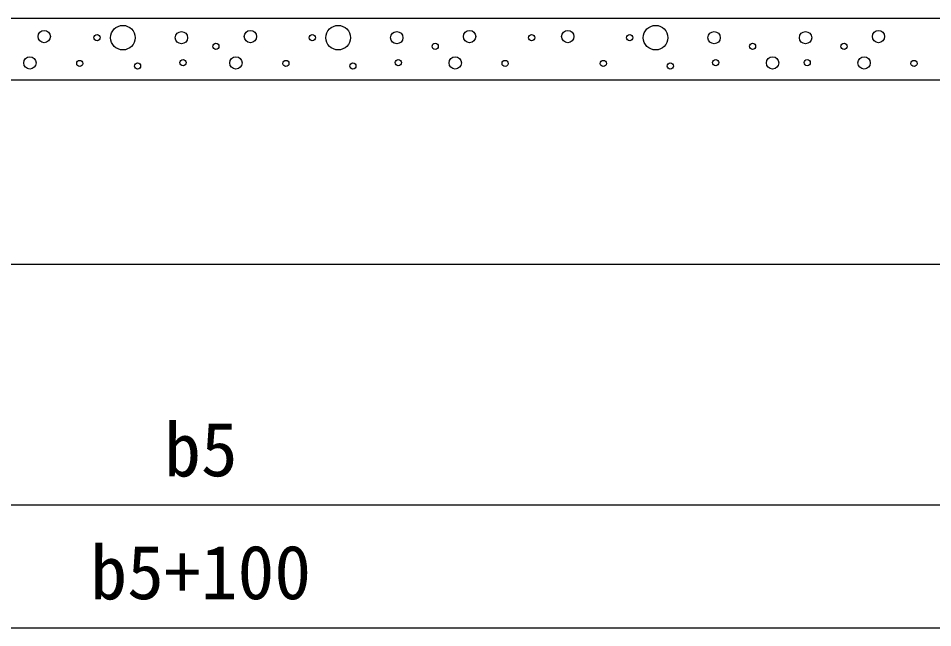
# Model space of a CAD drawing. Units: millimetres, scale not verified. Extents: x -33600 to 33600, y -11880 to 11880.
# Drawn here: x -29235 to -28491, y 2546 to 3042 of the extents above; entities that cross this region are included whole.
import ezdxf
from ezdxf.enums import TextEntityAlignment as Align

# ---------------------------------------------------------------- set-up
doc = ezdxf.new("R2010")
doc.units = ezdxf.units.MM
doc.header["$LTSCALE"] = 40
for name, color, linetype, lineweight in [('0-0_DIM', 7, 'Continuous', 25), ('0-2_HATCH', 6, 'Continuous', 25), ('0-5_OUTLINE', 3, 'Continuous', 25)]:
    doc.layers.add(name, color=color, linetype=linetype, lineweight=lineweight)
doc.styles.add('ＭＳ ゴシック', font='')
doc.styles.get('ＭＳ ゴシック').set_extended_font_data('MS Gothic')

msp = doc.modelspace()

# ---------------------------------------------------------------- linework, layer by layer
at = {"layer": '0-0_DIM'}
for p, q in [((-29911.98, 2645.81), (-28261.98, 2645.81)), ((-29961.98, 2545.81), (-28211.98, 2545.81))]:
    msp.add_line(p, q, dxfattribs=at)
at = {"layer": '0-2_HATCH'}
for centre, radius in [((-29149.99, 3025.96), 10), ((-28974.89, 3025.96), 10), ((-28716.76, 3025.96), 10), ((-29213.91, 3026.84), 5), ((-29171.02, 3025.96), 2.5), ((-29102.38, 3025.96), 5), ((-29046.31, 3026.84), 5), ((-28995.92, 3025.96), 2.5), ((-28927.29, 3025.96), 5), ((-28867.97, 3026.84), 5), ((-28817.59, 3025.96), 2.5), ((-28788.17, 3026.84), 5), ((-28737.79, 3025.96), 2.5), ((-28669.15, 3025.96), 5), ((-28594.77, 3025.96), 5), ((-28535.46, 3026.84), 5), ((-29074.35, 3018.96), 2.5), ((-28896.01, 3018.96), 2.5), ((-28637.87, 3018.96), 2.5), ((-28563.49, 3018.96), 2.5), ((-29225.63, 3005.38), 5), ((-29185.04, 3004.95), 2.5), ((-29138.03, 3002.88), 2.5), ((-29101.08, 3005.62), 2.5), ((-29058.02, 3005.38), 5), ((-29017.43, 3004.95), 2.5), ((-28962.94, 3002.88), 2.5), ((-28925.98, 3005.62), 2.5), ((-28879.68, 3005.38), 5), ((-28839.09, 3004.95), 2.5), ((-28759.3, 3004.95), 2.5), ((-28704.8, 3002.88), 2.5), ((-28667.85, 3005.62), 2.5), ((-28621.55, 3005.38), 5), ((-28593.47, 3005.62), 2.5), ((-28547.17, 3005.38), 5), ((-28506.58, 3004.95), 2.5)]:
    msp.add_circle(centre, radius, dxfattribs=at)
at = {"layer": '0-5_OUTLINE'}
for p, q in [((-29961.98, 3041.74), (-28211.98, 3041.74)), ((-29961.98, 2991.74), (-28211.98, 2991.74)), ((-29961.98, 2841.74), (-28211.98, 2841.74))]:
    msp.add_line(p, q, dxfattribs=at)

# ---------------------------------------------------------------- texts
at = {"layer": '0-0_DIM', "style": 'ＭＳ ゴシック'}
for s, p in [('b5', (-29116.44, 2655.81)), ('b5+100', (-29176.44, 2555.81))]:
    msp.add_text(s, height=43.99, dxfattribs=at).set_placement(p, align=Align.BOTTOM_LEFT)

doc.saveas('drawing.dxf')
